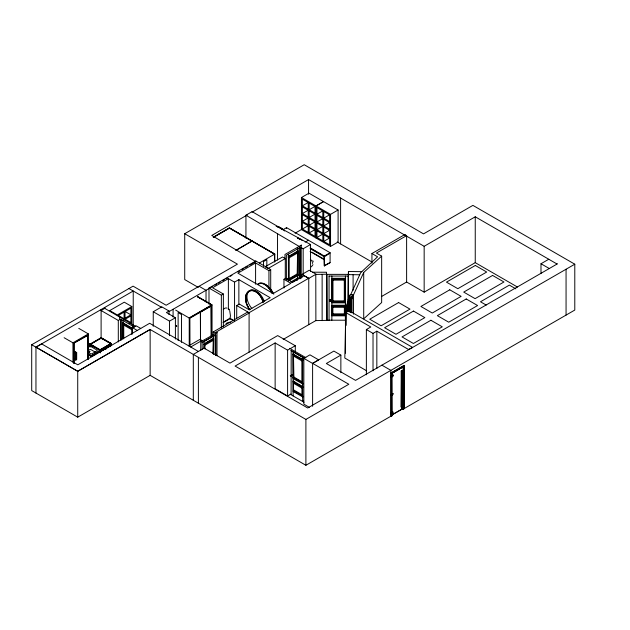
<?xml version="1.0" encoding="UTF-8"?>
<svg xmlns="http://www.w3.org/2000/svg" width="630" height="630" viewBox="0 0 630 630"><rect width="100%" height="100%" fill="white"/><g stroke="black" fill="none" stroke-linecap="round" stroke-linejoin="round"><path stroke-width="0.94" d="M392.214 395.183C393.742 392.553 390.065 395.112 392.214 394.144L391.23 395.475L392.986 394.624L392.986 393.498L392.104 393.75L392.08 394.986M392.214 413.76C392.962 409.933 391.537 416.84 391.23 412.918L392.766 411.902L392.269 412.792M392.214 413.548L392.395 413.658M392.214 413.327L392.025 412.933M392.214 394.797L391.907 394.648M392.214 376.701L391.23 376.945L392.214 376.701L392.104 375.22L392.08 375.968M391.821 412.878L392.104 413.154M392.419 394.852L391.821 394.782L392.986 393.537M392.104 375.653L392.317 375.984M392.104 412.713L392.104 412.28M392.214 412.839L391.821 412.666M392.08 393.9L392.411 394.388L391.821 394.349L392.395 394.687M246.267 295.431L246.109 296.061A12.372 8.001 65.6 0 0 245.865 298.108L245.865 298.825A12.372 8.001 65.6 0 0 246.07 301.061L246.212 301.825A12.309 7.954 65.6 0 0 247.456 305.597L248.181 307.023A12.175 7.867 65.6 0 0 249.937 309.621M401.641 371.818L402.594 371.22L402.617 406.862L401.696 407.397L401.641 371.818L401.909 407.523L402.562 407.161M401.861 371.952L402.562 371.188M402.349 371.062L402.349 407.004M366.369 374.779L366.369 329.537L370.779 326.986L345.831 312.575L349.044 310.527L345.831 312.385L344.807 358.021L366.597 370.802M101.194 338.026L90.547 344.177L101.194 338.026L110.785 343.563L101.194 338.152M288.17 279.956L288.233 279.87M288.745 279.625C290.005 278.909 287.28 279.759 288.942 279.476M291.131 278.358L291.029 278.381M110.313 346.24L110.242 346.382M287.934 279.011C287.965 279.838 287.256 276.916 286.808 279.35M288.154 279.334C287.382 278.444 287.54 279.657 287.76 278.94M287.083 279.397L287.5 278.531L287.847 279.035M287.839 279.421L287.808 278.909M348.099 299.754L348.437 271.506L361.809 271.664M345.846 325.631L345.815 310.85L349.296 297.557L350.485 297.966L347.287 311.047L350.721 297.856L352.044 297.966M351.997 298.124L350.69 297.982M348.5 311.149L352.012 297.801M291.202 375.433L291.139 376.126M291.532 375.59C294.249 375.189 290.91 374.74 291.32 375.441M292.052 375.897L292.139 375.165L291.54 375.094M217.137 332.569L200.742 341.807L200.742 350.579M329.703 300.297L330.474 299.809L330.75 300.652M330.474 300.778L330.033 300.321M330.081 300.715L330.396 300.148L330.522 300.809M330.6 300.321L330.545 300.762L330.033 300.447M290.296 375.834L290.375 375.543M290.824 376.157C290.58 376.425 292.036 375.141 291.627 375.724M293.226 377.331L293.312 377.26M293.178 377.094L293.17 377.504M345.153 310.33L345.76 309.275L345.744 325.663M348.847 296.234L349.445 295.179L349.445 298.1M345.46 353.249L345.437 310.275L349.445 295.179M345.76 310.653L349.099 297.691M345.752 310.992L349.296 297.557M346.342 309.417L348.815 300.392M347.067 311.007L350.516 297.667M348.311 307.409L349.359 303.558M349.193 305.534L349.918 302.754M348.697 311.141L348.067 311.086L351.501 297.903M352.595 295.32L348.611 310.629M348.626 310.606L348.595 309.503L348.595 311.637L348.54 309.684L352.012 296.62M352.619 295.368L352.225 296.533M297.258 280.334L297.604 279.066L291.753 282.445M212.971 353.745L213.381 339.216L203.994 344.452A1.984 1.15 60 0 1 204.175 343.791L213.57 338.152M297.195 273.955L289.194 278.578L288.406 279.791L297.604 274.412L297.195 273.955L297.604 251.874L288.217 257.119L297.793 251.583A1.984 1.15 60 0 1 297.982 250.921L297.793 250.819M246.188 294.58L245.708 296.533A12.773 8.261 65.6 0 0 246.125 302.597L246.346 303.384A12.639 8.174 65.6 0 0 249.787 309.865M297.982 274.649L288.249 279.98M348.603 311.11L347.248 310.984M291.485 375.346L291.548 375.181M350.792 298.313L350.792 294.438L360.612 272.79L377.583 256.796L371.936 253.536L371.936 263.206M353.532 314.189L353.532 294.856L363.715 272.42L381.654 256.134L376.417 253.055L406.618 235.62L406.618 282.027L381.449 296.557M302.668 387.466L301.943 388.111L301.943 394.679L302.668 396.018L293.47 390.71L293.47 382.158L302.857 387.363L293.281 381.835A3.071 1.772 -60 0 0 293.092 380.969L302.668 386.497A3.071 1.772 -60 0 1 302.833 387.041M330.089 300.668L330.545 300.668L330.065 300.502M330.6 300.447L330.829 300.549C331.813 299.439 329.049 299.163 329.726 300.423M349.162 297.959L349.099 298.549M312.968 264.671L311.37 266.844M404.161 365.455L403.452 366.628L391.821 373.314L391.844 415.942L391.135 416.351L391.135 372.976L404.161 365.455L404.161 408.831L402.98 409.295L401.428 408.397M89.925 346.673L90.421 346.516M392.356 376.622L392.025 375.417L392.986 375.007M345.13 314.842L344.366 313.858L344.366 307.29L345.13 306.29L332.12 306.29L332.12 314.842L345.13 314.842L345.13 306.29M332.12 314.842L332.884 313.858L332.884 307.29L332.12 306.29M105.415 349.311L106.131 349.012M345.13 301.636L344.287 300.888L344.287 280.114L345.13 279.106L332.12 279.106L332.12 301.636L345.13 301.636L345.13 279.106M293.879 377.055L301.88 381.67L302.668 382.812L293.47 377.504L293.879 377.055L293.47 354.974L302.857 360.21L293.281 354.682A1.984 1.15 -60 0 0 293.092 354.021L293.281 377.638A2.236 1.291 -60 0 1 293.092 378.567L302.857 383.985M345.649 309.267L345.657 325.033M332.12 301.636L332.963 300.888L344.287 300.888M131.741 334.404L131.741 329.679L132.528 329.065L123.33 323.749L123.33 338.444M301.88 381.67L301.88 360.903L302.668 360.281M392.317 412.611L391.907 412.745L392.317 412.831M348.217 276.05L329.002 276.05M35.957 393.049L35.957 347.146L133.229 291.005L133.229 325.159M104.785 307.424L104.785 308.385L101.107 310.527L118.298 320.457L120.519 319.174M295.289 351.603L295.289 345.744L277.688 335.585L229.989 363.116L204.081 348.162L193.308 354.414L193.308 400.278M198.316 287.43L184.716 279.578L184.716 233.722L304.227 164.721L423.533 233.88L472.902 205.38L574.788 264.198L574.788 310.062L404.24 408.523L404.24 365.361L390.907 373.062M245.936 238.156L245.936 215.216L252.11 211.648L284.146 230.147L310.551 244.495L310.551 271.546M247.48 214.822L211.767 235.447L255.796 261.56L255.796 261.017L270.711 269.624L270.711 289.926M557.062 263.49L557.062 264.033L475.248 216.799L424.163 246.298L308.566 179.558L252.11 212.152L252.11 211.648M213.31 237.211L229.454 227.887L274.767 254.032L274.767 261.891M213.31 237.313L229.454 227.997L274.767 254.142M213.491 237.321L229.454 228.107L251.913 241.077M381.906 365.164L390.907 370.361L390.884 416.209L305.897 465.279L150.145 375.354L77.726 417.17L31.705 390.592L31.705 344.736L133.072 286.154L166.147 305.243L237.423 264.151L184.716 233.722M198.387 351.453L149.664 323.284L77.797 364.817L41.611 343.878L35.957 347.146L77.726 371.259L150.145 329.498L305.897 419.415L305.897 465.279M301.439 197.544L308.983 193.189L338.097 209.995L338.097 242.038L330.553 246.401L301.439 229.588L301.439 197.544L330.553 214.357L338.097 209.995M308.251 202.443L302.376 205.829L315.024 213.129M131.82 306.55L117.29 314.937L109.738 310.582L124.275 302.187L131.82 306.55L131.82 324.025M118.235 315.488L130.882 308.18L130.882 323.655M64.126 337.719L72.954 342.815L88.381 333.908L88.381 359.179M73.82 363.423L73.82 343.13L87.546 335.199L87.877 359.557M73.82 343.13L87.877 335.396M119.574 317.008L119.676 318.89M235.959 250.291L252.118 240.951L235.966 250.393M308.251 210.176L302.376 213.57L315.024 220.87M309.173 209.751L315.047 206.364M120.936 319.394L121.054 339.948M125.023 318.213L130.882 314.827L125.008 311.44M123.779 320.032L122.952 320.512L122.952 338.869M130.882 315.921L125.023 319.3L125.023 311.559M283.272 229.541L286.563 227.643L330.089 252.709A1.04 0.851 0 0 1 330.096 253.473L330.089 262.631L324.332 265.954L323.993 256.599M132.717 328.986L123.141 323.458A1.984 1.15 -60 0 0 122.952 322.796L123.141 338.767M76.317 352.91L75.419 353.43L74.49 352.351L75.387 351.831L76.679 352.572L76.679 359.565L75.781 360.084L74.49 359.336L75.387 358.257M87.775 344.791L89.35 343.878L100.674 350.422L100.674 351.075L91.24 356.525L88.003 354.651M87.712 345.122L89.35 344.137L100.233 350.461L91.24 355.651L87.964 353.721M74.49 352.894L75.387 351.831M88.066 345.138L89.759 346.122M88.436 344.925L90.137 345.901M88.814 344.704L90.515 345.689M308.251 217.917L302.376 221.303L315.024 228.611M89.94 344.177L101.194 337.672L111.219 343.46L111.4 345.72M309.173 217.492L315.047 214.098M101.422 338.058L111.124 343.665M74.49 352.351L75.781 353.091L76.679 352.572M322.828 210.853L316.961 214.247L329.608 221.547M129.205 323.536L130.882 322.568L125.008 319.182M87.924 347.579L89.476 346.681A1.252 0.725 0 0 1 91.114 346.681L96.713 349.918A1.26 0.725 0 0 1 96.713 351.005L92.185 353.619A1.315 0.756 0 0 1 90.295 353.619L87.948 352.264M90.626 346.555L90.106 346.256A1.307 0.756 60 0 0 89.602 346.138L87.633 346.421L89.137 346.146A1.504 0.874 60 0 1 89.704 346.287L90.626 346.366L89.712 346.476A1.307 0.756 60 0 0 89.216 346.358L87.499 345.421M153.248 326.277L153.248 311.74L161.76 306.826L169.013 311.015L169.013 314.543M87.924 350.634L89.476 349.737A1.252 0.725 0 0 1 91.114 349.737L95.114 352.044M88.098 352.233L89.704 351.304M88.405 352.406L90.011 351.477M295.084 233.202L301.825 229.312M302.376 229.044L315.024 236.345L315.024 206.482L302.376 199.182L302.376 229.044L308.251 225.65M309.173 225.233L315.047 221.839M135.741 326.45L104.785 308.385M322.828 218.594L316.961 221.988L329.608 229.288M323.757 218.169L329.624 214.783M110.785 343.563L100.146 349.76L90.547 344.177M111.219 343.46L99.957 349.957L100.138 352.217M100.138 350.272L111.4 343.767M91.24 356.525L91.24 355.863L111.25 344.397L100.115 350.697M169.013 311.015L166.391 312.527L175.408 317.74L175.408 339.058M208.995 304.195L208.995 288.044L255.796 261.017M91.862 355.903L100.375 350.981L100.375 352.91M169.013 311.614L212.397 286.618M214.948 285.146L216.649 284.161M218.35 283.185L220.051 282.201M222.611 280.728L224.311 279.744M226.012 278.759L227.714 277.775M230.265 276.302L231.966 275.318M237.927 271.877L239.628 270.9M242.18 269.427L243.881 268.443M245.582 267.459L247.291 266.474M249.842 265.002L254.945 262.056M111.25 345.334L100.115 351.635L111.25 345.334L111.14 344.334M236.715 318.126L236.715 305.558L239.329 304.062L249.236 309.787L270.168 297.699L238.864 279.625L234.557 282.106L228.375 278.657L212.578 287.776L223.366 294.005L223.366 326.875M270.711 269.624L268.939 270.648L255.591 262.946L237.896 273.16L273.152 293.517L290.879 283.319L283.957 279.318L283.957 288.02M315.047 229.58L309.173 232.966L309.173 203.104M259.481 262.97L274.767 254.032M322.828 226.335L316.961 229.722L329.608 237.022M323.757 225.91L329.624 222.516M31.705 344.736L77.726 371.306L150.145 329.451L150.145 375.354M305.093 242.077L308.385 240.369A1.04 0.851 0 0 0 308.275 240.18M153.248 311.74L169.517 321.135L175.408 317.74M284.973 258.371L284.973 254.473L301.337 245.149M265.419 266.569L282.539 256.993L285.272 258.568L285.272 279.169M316.961 237.463L329.608 244.763L329.608 214.901L316.961 207.601L316.961 237.463L322.828 234.069M323.757 233.643L329.624 230.257M208.995 288.044L221.35 295.171L223.366 294.005M288.225 256.985A1.984 1.15 60 0 1 288.406 256.457L297.982 250.921M265.419 266.876L268.152 268.459L285.272 258.568M245.936 215.216L303.172 248.763L310.551 244.495M289.194 278.578L289.194 257.804L297.195 253.189M211.885 335.971L211.885 304.865L189.228 317.945L189.228 346.146M200.466 340.255L200.411 312.078L211.168 305.865L211.318 336.042M189.701 345.5L189.701 318.323L211.318 305.952M329.624 237.99L323.757 241.384L323.757 211.523M283.957 279.318L285.729 278.295L292.659 282.295L304.203 275.633L308.755 278.255L308.755 324.663M310.141 247.842L324.332 256.032L330.089 252.709M289.209 280.539L297.982 275.468A2.236 1.291 60 0 1 297.793 274.538M301.927 274.467L309.267 270.223L316.102 274.168L308.755 278.413L301.927 274.467L301.927 277.42M290.8 282.019L297.982 277.869L297.793 278.736L292.21 281.964M223.004 322.347L230.186 318.111L230.438 315.614L229.722 310.842M223.595 322.418L229.918 318.78L232.391 319.457M324.812 265.285L330.089 262.631M213.192 331.955L247.503 312.141L249.094 313.055L214.775 332.868L213.192 331.955L213.192 335.877M236.715 305.558L249.094 312.708L308.755 278.255M190.654 347.036L201.978 340.499L200.009 339.357L188.685 345.807M215.751 334.869L202.12 342.602L202.175 349.54M203.994 344.452L213.57 338.924A1.984 1.15 60 0 1 213.759 338.263M204.963 348.918L204.963 345.145L212.971 340.523M371.936 253.536L404.799 234.573L406.618 235.62M295.289 345.744L287.595 350.146L275.137 342.948L235.1 366.069L307.716 407.996L348.815 384.268L312.606 363.36L312.606 406.303M283.185 339.428L315.78 320.607L326.844 320.386L326.529 272.247L312.685 272.199M291.076 350.619L304.7 358.344M293.092 354.792L293.919 354.312M303.841 358.368L309.952 354.84L318.717 359.903L312.606 363.431L303.841 358.368L303.841 404.161L309.417 407.382M293.092 354.021L302.857 359.439M305.881 357.667L289.698 348.351M406.618 282.027L424.163 292.155L475.248 262.663L517.498 287.059M312.606 363.36L333.884 351.083L340.861 355.115L340.861 372.676M293.092 377.748L293.919 377.268M366.369 329.537L373.023 333.38L376.834 331.183L408.476 349.453L412.296 347.618M293.092 381.938L293.919 381.465M340.861 355.115L326.332 363.502L355.548 380.378L557.062 264.033M302.668 383.276L293.281 377.638M293.919 390.348L293.281 390.718A1.646 0.953 -60 0 1 293.092 391.521L302.857 396.947M540.989 273.499L540.989 263.742L548.769 259.253M303.502 400.971L302.668 401.452L302.668 357.265M305.897 419.415L574.788 264.198M391.75 373.275L403.239 366.723M392.104 375.22L392.986 374.968L392.986 376.094L392.317 376.441M391.23 376.945L391.23 375.858L392.08 375.37M391.23 375.858L392.12 375.551M392.986 376.055L392.104 376.094M401.263 371.023L401.83 371.353L401.83 407.319L401.263 406.996L401.184 370.983L402.208 371.133M392.12 394.75L392.317 394.971M401.184 406.948L401.562 370.763M401.263 406.996L402.208 407.106M391.23 412.918L392.12 413.044M392.104 413.367L392.986 413.115L392.317 413.501M391.23 414.005L392.08 413.516M391.655 415.831L391.655 373.22L391.844 415.942M275.137 342.948L275.137 388.812L287.595 396.002L291.013 394.049M110.219 346.216L110.187 346.65M391.907 394.427L392.395 394.577L392.025 394.404M330.522 300.975L330.089 301.022L330.435 301.242M327.372 320.253L327.797 320.253A1.055 0.606 0 0 0 328.364 320.253L329.002 320.284M87.956 346.177L89.523 345.925A1.504 0.874 60 0 1 90.098 346.059L90.626 346.366M87.649 346.61L89.003 346.516M315.78 274.42L326.844 274.2M348.099 274.617L359.722 274.767M349.146 274.373L327.104 274.373L327.104 320.229M331.852 278.302L345.398 278.302M331.852 278.925L345.398 278.925M332.12 279.106L332.963 280.114L344.287 280.114M331.852 301.88L345.398 301.88M331.852 302.849L345.398 302.849M331.852 305.251L345.398 305.251M331.852 306.07L345.398 306.07M332.884 307.29L344.366 307.29M332.884 313.858L344.366 313.858M331.852 314.961L345.398 314.961M331.852 315.811L345.398 315.811M329.017 320.205L345.398 320.205L345.398 276.019M349.146 296.139L349.146 298.084M349.264 297.856L349.689 297.895L346.272 311.007L345.547 310.803M350.485 297.966L352.217 298.022L352.32 295.281M349.146 297.895L349.674 297.943M348.642 310.881L347.287 311.047M345.76 310.85L347.036 310.952M350.792 294.438L353.532 294.856M352.123 296.431L351.997 298.053M348.697 309.511L348.8 311.062M348.902 296.297L348.949 297.888M330.49 300.935L329.624 300.282M391.135 372.976L391.844 373.33L403.452 366.628L403.452 409.24M540.989 263.742L549.281 268.522M515.86 288.863L509.363 285.114L480.501 301.778L486.179 305.062M302.376 206.916L315.024 214.224M316.961 215.334L329.608 222.642M302.376 214.657L315.024 221.957M316.961 223.075L329.608 230.375M337.231 241.967L371.85 261.954M302.376 222.398L315.024 229.698M316.961 230.816L329.608 238.116M329.75 253.276L324.332 256.796L310.141 248.606M310.913 248.614L313.433 250.071M315.118 251.039L316.803 252.016M318.481 252.984L320.166 253.953M322.686 255.41L324.371 256.386M312.094 252.284L323.867 259.08M310.07 251.504L324.371 259.765M299.974 247.535L299.856 278.397M297.155 248.157L297.982 248.637L297.793 278.736A3.071 1.772 60 0 1 297.982 277.869M297.982 251.693L297.982 275.468M252.118 241.172L274.578 254.142L274.578 261.891M349.036 310.724L412.296 347.248M392.104 393.75L392.356 395.152M199.08 286.288L206.026 290.296M228.895 309.747L229.407 310.047L228.895 309.007M197.442 296.525L211.885 304.865M291.091 350.579L304.676 358.423M197.442 296.635L211.885 304.975L189.228 318.055L175.644 310.094M197.418 296.73L211.696 304.975L211.696 335.971M229.351 318.221L233.328 320.52M293.879 356.281L301.88 360.903M200.411 312.078L200.521 340.287M189.701 318.323L189.795 345.555M212.932 335.499L213.759 335.979L213.759 354.336M293.824 383.426L301.943 388.111M128.993 288.564L161.76 307.424M213.759 339.034L213.57 353.272M293.824 389.994L301.943 394.679M302.857 396.254L293.281 390.718L293.281 381.835M201.939 342.5L215.759 334.821L215.759 355.438M204.175 343.791L203.994 348.28M304.007 402.224L291.091 394.766L291.194 350.548M118.212 315.362L124.086 318.756M134.536 327.198L120.952 319.355L120.952 339.98M137.293 330.466L132.599 327.75L136.033 325.765L140.734 328.435M122.952 322.796L132.528 328.332A1.984 1.15 -60 0 1 132.607 328.466M123.33 323.749L123.74 325.064L131.741 329.679M78.758 328.348L88.381 333.908M91.775 345.933L93.397 346.87M98.249 349.674L100.674 351.075M87.877 345.209L89.57 346.232L87.688 345.319M88.003 353.997L91.24 355.863M74.49 358.777L75.419 359.313L75.419 353.43M315.882 320.678L315.78 274.357M288.406 257.19L289.194 257.804M204.183 344.523L204.963 345.145M290.753 394.64L290.627 394.553A1.055 0.606 0 0 1 290.17 394.301M312.779 260.67L313.204 261.907M248.189 307.038L246.236 302.991L245.865 298.1M245.865 298.266L246.149 294.69M566.063 269.231L566.063 315.094M475.248 216.799L475.248 262.663M424.163 246.298L424.163 292.155M404.799 234.573L404.799 235.116M403.263 409.13L403.263 366.518L402.98 409.295M392.986 412.028L392.986 413.154M392.766 374.842L392.766 375.929M391.545 376L391.474 377.094M391.545 394.53L391.474 395.624M391.545 413.059L391.474 414.154M391.23 394.388L391.23 395.475M381.654 256.134L381.654 302.542L363.715 318.819L363.715 272.42M376.834 331.183L376.834 368.558M373.023 333.38L373.023 370.763M353.099 274.798L353.099 290.265M352.028 298.935L352.012 312.795M351.501 298.888L351.485 312.748M351.13 301.069L351.13 311.858M350.682 301.03L350.721 312.59M350.603 301.707L350.595 312.48M350.39 303.636L350.516 312.448M350.367 303.668L350.272 312.598M350.233 303.786L350.185 312.511M349.406 309.007L349.406 311.267M348.437 271.506L348.437 275.373M348.162 275.956L348.232 300.565M346.287 310.889L346.272 312.968M340.602 198.048L340.602 243.912M333.624 300.927L333.624 301.392M332.963 280.114L332.963 300.888M331.852 276.019L331.852 320.205M330.923 300.817L330.923 301.51M330.64 300.951L330.687 301.376M330.553 214.357L330.553 246.401M329.955 300.951L329.955 301.376M329.057 275.956L329.057 320.237M324.332 256.032L324.332 265.954M322.812 210.979L322.812 240.841M322.135 274.444L322.135 320.639M308.566 179.558L308.566 194.197M308.227 202.561L308.227 232.423M303.172 248.763L303.172 274.837M301.234 245.086L301.234 278.2M299.99 278.901L300.085 247.48L286.351 255.268L286.406 279.877M297.604 251.874L297.604 274.412M293.47 354.974L293.47 377.504M293.47 382.158L293.47 390.71M293.092 351.737L293.092 395.923M288.406 254.166L288.406 281.004M287.595 350.146L287.595 396.002M286.563 227.643L286.563 228.407M277.539 233.958L277.539 260.04M268.939 270.648L268.939 288.052M266.829 266.403L266.829 259.678L263.474 261.615L263.474 266.419M255.591 262.946L255.591 284.217M249.094 312.708L249.094 352.257M238.864 279.625L238.864 304.762M234.557 282.106L234.557 320.78M228.375 278.657L228.375 309.598M221.35 295.171L221.35 328.049M217.004 332.419L217.004 355.793M215.633 334.806L215.633 355.099M213.381 339.216L213.381 353.91M211.168 305.865L211.223 335.987M206.026 290.241L206.026 302.006M204.175 341.507L204.183 348.445M198.395 357.352L198.395 403.216M181.479 342.397L181.479 314.535L178.125 312.598L178.125 340.46M173.093 309.251L173.093 317.071M169.517 321.135L169.517 335.672M132.528 326.041L132.528 333.963M124.086 312.11L124.086 319.843M123.74 325.064L123.74 338.279M118.298 320.457L118.298 341.933M101.107 309.574L101.107 338.838M89.35 343.878L89.35 344.531M87.546 335.199L87.546 359.368M77.726 371.259L77.726 417.17M75.781 353.091L75.781 360.084M74.151 343.318L74.151 363.612M72.954 342.815L72.954 362.258M88.003 351.138A1.071 0.614 0 0 1 89.35 351.737A1.071 0.614 0 0 1 88.003 352.327M87.783 351.257A0.992 0.575 0 0 1 89.279 351.753A0.992 0.575 0 0 1 87.783 352.249M89.373 346.138A1.41 0.811 60 0 1 89.909 346.272M302.833 396.506A1.646 0.953 -60 0 1 302.668 397.058M302.833 383.465A2.236 1.291 -60 0 1 302.668 384.095M302.668 359.549A1.984 1.15 -60 0 1 302.833 359.958M288.304 280.681A2.236 1.291 60 0 1 288.225 280.216M278.255 227.209A12.624 7.324 59.8 0 1 282.327 229.722M276.161 226.43A12.679 6.505 54 0 1 277.168 226.477M277.696 226.572A12.679 6.505 54 0 1 284.658 230.974M277.775 226.942A12.23 7.087 59.8 0 1 278.318 227.068M282.815 229.666A12.23 7.087 59.8 0 0 278.877 227.233A12.269 6.3 54 0 1 282.878 229.619M277.302 226.824A12.269 6.3 54 0 1 278.35 227.052M297.462 237.896A12.679 6.505 54 0 1 300.951 239.644M301.55 240.077A12.679 6.505 54 0 1 302.14 240.55M299.218 238.904A12.23 7.087 59.8 0 1 299.786 239.219M298.659 238.636A12.269 6.3 54 0 1 299.793 239.203M310.307 259.339A11.285 6.513 0 0 1 311.945 261.324M312.315 262.411A11.285 6.513 0 0 1 312.354 263.513M248.748 291.391A12.624 7.324 59.8 0 1 264.246 301.329M246.125 294.525A12.679 8.19 65.6 0 1 254.717 290.863A12.679 8.19 65.6 0 1 263.206 301.943M251.874 308.495A12.23 7.087 59.8 0 1 248.921 291.532A12.23 7.087 59.8 0 1 262.521 299.486M262.86 300.203A12.23 7.087 59.8 0 1 263.159 300.927M246.204 295.383A12.269 7.93 65.6 0 1 254.709 291.225A12.269 7.93 65.6 0 1 263.112 302.723M257.41 284.413A12.624 7.324 59.8 0 1 271.971 293.399M257.741 284.555A12.679 6.505 54 0 1 265.403 284.374A12.679 6.505 54 0 1 273.782 294.218M258.198 284.413A12.23 7.087 59.8 0 1 258.56 284.114M258.954 283.87A12.23 7.087 59.8 0 1 259.812 283.5M270.813 290.296A12.23 7.087 59.8 0 0 264.537 284.201A12.269 6.3 54 0 1 273.207 293.509M271.231 290.981A12.23 7.087 59.8 0 1 271.617 291.682M258.253 284.508A12.269 6.3 54 0 1 258.544 284.201M259.206 283.713A12.269 6.3 54 0 1 259.985 283.398M226.012 323.686A5.064 2.922 0 0 1 230.399 322.221M227.044 308.141A5.245 3.481 -68.9 0 0 224.5 308.424A7.938 5.268 -68.9 0 0 223.327 309.582M89.995 346.413L90.35 346.776L89.995 346.413M323.521 201.576L315.969 205.939L315.969 237.982L316.016 205.963L323.568 201.608M398.609 302.558L369.747 319.221L381.111 325.781L409.973 309.117L398.609 302.558M475.335 265.466L446.473 282.13L457.837 288.69L486.699 272.026L475.335 265.466M449.765 289.8L420.903 306.464L432.267 313.023L461.128 296.36L449.765 289.8M413.477 311.062L384.615 327.726L395.979 334.286L424.841 317.622L413.477 311.062M492.589 275.428L463.727 292.092L475.091 298.651L503.953 281.988L492.589 275.428M466.231 298.974L437.37 315.638L448.733 322.198L477.595 305.534L466.231 298.974M430.904 320.26L402.042 336.924L413.406 343.484L442.268 326.82L430.904 320.26M403.168 408.421L391.75 415.012L403.239 408.468M176.691 326.001L176.227 325.734L176.691 326.56L176.691 326.001M298.092 238.423A12.23 7.087 59.8 0 0 297.533 238.25A12.269 6.3 54 0 1 298.108 238.416M263.411 283.72A12.23 7.087 59.8 0 0 262.316 283.421A12.269 6.3 54 0 1 263.427 283.713"/></g></svg>
